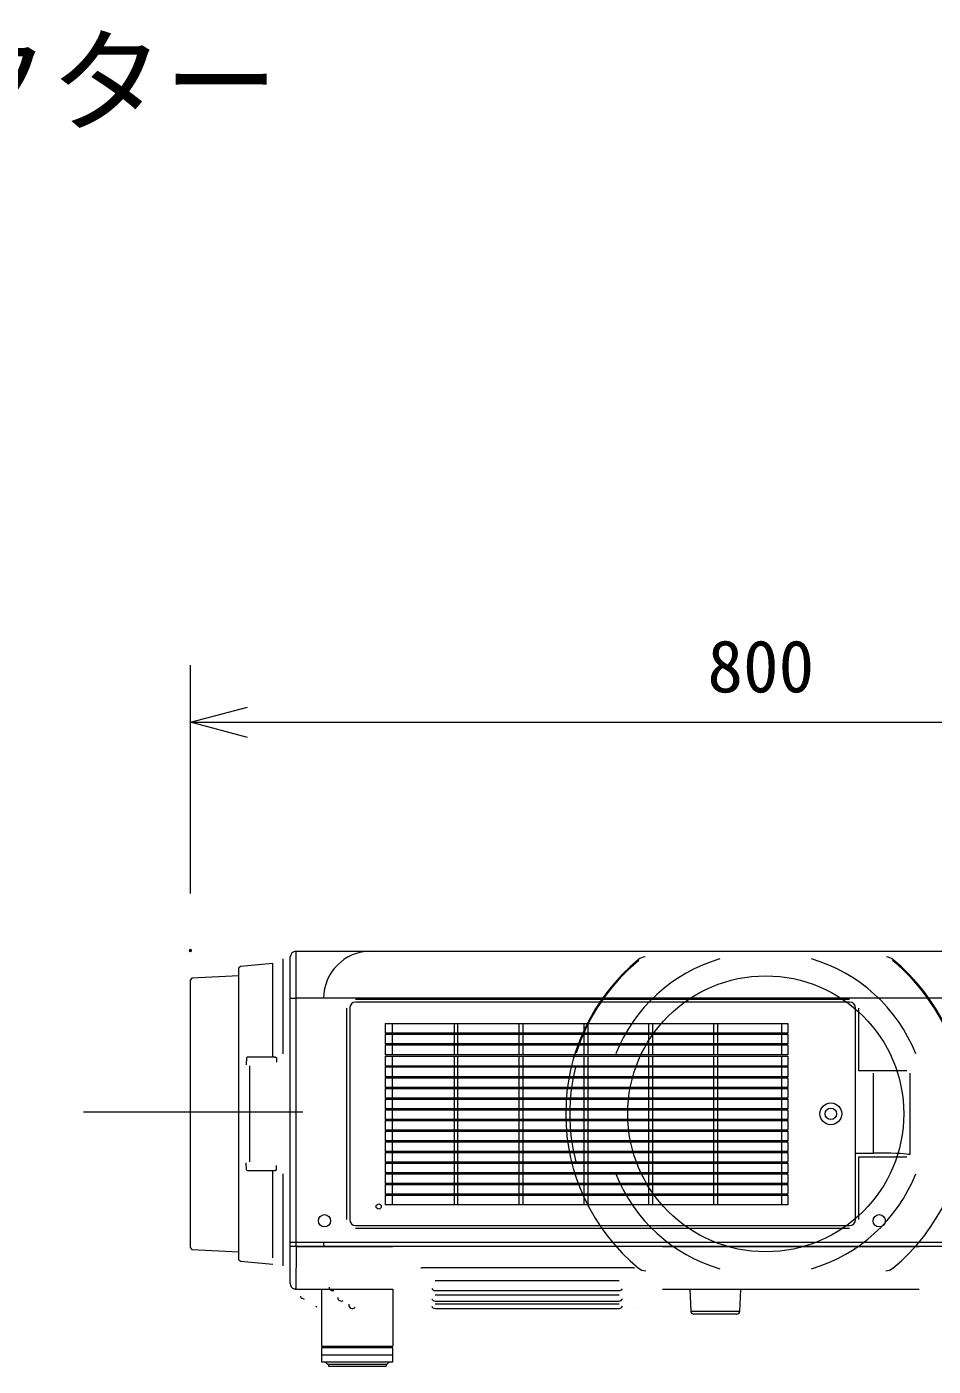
# Model space of a CAD drawing. Units: millimetres, scale not verified. Extents: x -63 to 62, y -57 to 57.
# Drawn here: x 3.67 to 35.45, y 9.78 to 56.75 of the extents above; entities that cross this region are included whole.
import ezdxf
from ezdxf.enums import TextEntityAlignment as Align

# ---------------------------------------------------------------- set-up
doc = ezdxf.new("R2010")
doc.units = ezdxf.units.MM
doc.header["$LTSCALE"] = 0.125
doc.header["$PDMODE"] = 32
doc.header["$PDSIZE"] = 0.0625
doc.linetypes.add('USER1', pattern=[13, 10, -1, 1, -1])
for name, color, linetype, lineweight in [('0-0_0', 7, 'Continuous', 18), ('0-4_GAIKEI', 7, 'Continuous', 18), ('0-5_SUNPO', 7, 'Continuous', 18), ('0-7_KIJUN', 7, 'USER1', 18)]:
    doc.layers.add(name, color=color, linetype=linetype, lineweight=lineweight)
doc.layers.add('0-1_DEFPOINTS', color=7, linetype='Continuous')
doc.layers.add('0-3_MOJI1', color=7, linetype='Continuous')
doc.styles.add('ＭＳ ゴシック', font='')
doc.styles.get('ＭＳ ゴシック').set_extended_font_data('MS Gothic')

# ---------------------------------------------------------------- blocks, each defined once
blk = doc.blocks.new('_OPEN30')
at = {"layer": '0-0_0'}
blk.add_line((0, 0), (-1, 0), dxfattribs=at)
blk.add_lwpolyline([(-1, 0.26795), (0, 0), (-1, -0.26795)], dxfattribs=at)
blk = doc.blocks.new('D6')
at = {"layer": '0-1_DEFPOINTS'}
for p in [(46.1624, 27.8925), (6.1624, 19.8925), (46.1624, 19.8925)]:
    blk.add_point(p, dxfattribs=at)
at = {"layer": '0-5_SUNPO'}
for p, q in [((6.1624, 21.8925), (6.1624, 29.8925)), ((46.1624, 21.8925), (46.1624, 29.8925)), ((8.1624, 27.8925), (44.1624, 27.8925))]:
    blk.add_line(p, q, dxfattribs=at)
at = {"layer": '0-5_SUNPO', "xscale": 2, "yscale": 2, "rotation": 180}
blk.add_blockref('_OPEN30', (6.1624, 27.8925), dxfattribs=at)
at = {"layer": '0-5_SUNPO', "xscale": 2, "yscale": 2}
blk.add_blockref('_OPEN30', (46.1624, 27.8925), dxfattribs=at)
at = {"layer": '0-5_SUNPO', "style": 'ＭＳ ゴシック'}
blk.add_text('800', height=1.833, dxfattribs=at).set_placement((24.2874, 28.3925), align=Align.BOTTOM_LEFT)

msp = doc.modelspace()

# ---------------------------------------------------------------- linework, layer by layer
at = {"layer": '0-4_GAIKEI', "color": 1}
for p, q in [((12.6571, 20.7392), (12.6571, 24.0668)), ((12.9071, 22.6831), (12.9071, 24.1331)), ((13.1071, 24.3331), (13.1071, 22.6831)), ((12.292, 20.6466), (12.292, 23.9007)), ((12.9071, 14.1331), (12.9071, 22.6831)), ((12.9071, 22.6831), (13.1071, 22.6831)), ((13.1071, 22.6831), (13.1071, 14.1331)), ((49.2071, 22.6831), (13.1071, 22.6831)), ((15.1971, 22.6511), (32.5171, 22.6511)), ((32.5171, 22.5476), (15.1971, 22.5476)), ((14.8866, 14.9256), (14.8866, 22.3406)), ((14.9926, 22.3431), (14.9926, 14.9231)), ((32.7216, 14.9231), (32.7216, 22.3431)), ((32.8277, 22.3406), (32.8277, 20.1543)), ((11.3682, 20.5941), (11.3554, 20.3504)), ((11.4071, 20.6331), (11.3682, 20.5941)), ((11.4071, 20.6331), (11.5571, 20.6331)), ((11.4723, 20.3197), (11.4723, 16.9468)), ((11.5571, 20.6331), (12.2321, 20.6331)), ((12.2321, 20.6331), (12.3821, 20.6331)), ((12.3821, 20.6331), (12.4211, 20.5941)), ((12.4211, 20.5941), (12.4287, 20.4483)), ((32.8277, 20.1543), (34.5204, 20.1543)), ((33.3571, 20.007), (33.3571, 20.0569)), ((33.3571, 17.2591), (33.3571, 20.007)), ((34.622, 20.0554), (34.622, 17.2108)), ((11.3682, 16.672), (11.3554, 16.9157)), ((32.7216, 17.2591), (33.3571, 17.2591)), ((34.622, 17.2108), (34.5734, 17.2108)), ((11.3682, 16.672), (11.4071, 16.6331)), ((11.5571, 16.6331), (11.4071, 16.6331)), ((12.2321, 16.6331), (11.5571, 16.6331)), ((12.3821, 16.6331), (12.2321, 16.6331)), ((12.292, 13.5815), (12.292, 16.6196)), ((12.4211, 16.672), (12.3821, 16.6331)), ((12.4211, 16.672), (12.4287, 16.8179)), ((12.6571, 13.2983), (12.6571, 16.5269)), ((15.1971, 14.7186), (32.5171, 14.7186)), ((32.5171, 14.615), (15.1971, 14.615)), ((12.9071, 13.1474), (12.9071, 14.1331)), ((13.1071, 14.1331), (49.2071, 14.1331)), ((49.2071, 13.9831), (12.9071, 13.9831)), ((13.1102, 13.9831), (13.0973, 12.4831)), ((13.1102, 13.9831), (16.5071, 13.9831)), ((24.9571, 13.9831), (17.5071, 13.9831)), ((25.9571, 13.9831), (34.9571, 13.9831)), ((17.5342, 13.2393), (24.9347, 13.2393)), ((24.4321, 12.7742), (17.9821, 12.7742)), ((13.0973, 12.4831), (16.5071, 12.4831)), ((13.2844, 12.168), (13.2782, 12.238)), ((17.9821, 12.434), (24.4321, 12.434)), ((24.4321, 12.2786), (17.9821, 12.2786)), ((26.9113, 12.4831), (26.9522, 11.7028)), ((28.6571, 12.4781), (28.6571, 12.4831)), ((28.7071, 12.4781), (28.6571, 12.4781)), ((28.6621, 11.7028), (28.7027, 12.4781)), ((28.7071, 12.4781), (28.7071, 12.4831)), ((34.1071, 12.4781), (28.7071, 12.4781)), ((34.1071, 12.4781), (34.1071, 12.4831)), ((34.1571, 12.4781), (34.1071, 12.4781)), ((34.1571, 12.4781), (34.1571, 12.4831)), ((13.2844, 12.168), (13.3471, 12.1735)), ((17.9821, 12.069), (24.4321, 12.069)), ((24.4321, 11.9541), (17.9821, 11.9541)), ((17.9821, 11.808), (24.4321, 11.808)), ((24.9894, 11.8275), (24.9895, 11.8275)), ((28.6621, 11.7028), (26.9522, 11.7028)), ((28.5622, 11.6081), (27.052, 11.6081)), ((14.0071, 10.4831), (16.5071, 10.4831)), ((16.5071, 10.4331), (14.0071, 10.4331)), ((14.2071, 10.4831), (14.2071, 10.4331)), ((15.2571, 10.4831), (15.2571, 10.4331)), ((16.3071, 10.4331), (16.3071, 10.4831)), ((14.0071, 10.1831), (16.5071, 10.1831)), ((14.1321, 9.9331), (14.2071, 9.8581)), ((16.3071, 9.8581), (16.3821, 9.9331)), ((14.2071, 9.8581), (16.3071, 9.8581)), ((14.2446, 9.8581), (14.2446, 9.7831)), ((14.2446, 9.7831), (16.2696, 9.7831)), ((16.2696, 9.8581), (16.2696, 9.7831))]:
    msp.add_line(p, q, dxfattribs=at)
at = {"layer": '0-4_GAIKEI'}
for p, q in [((13.1071, 24.3331), (49.2071, 24.3331)), ((11.1569, 23.8014), (11.1071, 23.747)), ((11.1071, 13.5191), (11.1071, 23.7471)), ((12.292, 23.9007), (11.1569, 23.8014)), ((9.4545, 23.3856), (9.4071, 23.3356)), ((9.4071, 13.9305), (9.4071, 23.3356)), ((11.1071, 23.4722), (9.4545, 23.3856)), ((16.2334, 21.8007), (16.2334, 21.4576)), ((16.2334, 21.8007), (30.3559, 21.8007)), ((16.4821, 21.8007), (16.4821, 21.4576)), ((18.6572, 21.8007), (18.6572, 21.4576)), ((18.7839, 21.4576), (18.7839, 21.8007)), ((20.9321, 21.4576), (20.9321, 21.8007)), ((21.0588, 21.8007), (21.0588, 21.4576)), ((23.207, 21.4576), (23.207, 21.8007)), ((23.3337, 21.8007), (23.3337, 21.4576)), ((25.4819, 21.4576), (25.4819, 21.8007)), ((25.6086, 21.8007), (25.6086, 21.4576)), ((27.7568, 21.4576), (27.7568, 21.8007)), ((27.8835, 21.8007), (27.8835, 21.4576)), ((30.1309, 21.8007), (30.1309, 21.4576)), ((16.2334, 21.4257), (30.3559, 21.4257)), ((16.2334, 21.4257), (16.2334, 21.0826)), ((16.4821, 21.4257), (16.4821, 21.0826)), ((18.6572, 21.4257), (18.6572, 21.0826)), ((18.7839, 21.0826), (18.7839, 21.4257)), ((20.9321, 21.0826), (20.9321, 21.4257)), ((21.0588, 21.4257), (21.0588, 21.0826)), ((23.207, 21.0826), (23.207, 21.4257)), ((23.3337, 21.4257), (23.3337, 21.0826)), ((25.4819, 21.0826), (25.4819, 21.4257)), ((25.6086, 21.4257), (25.6086, 21.0826)), ((27.7568, 21.0826), (27.7568, 21.4257)), ((27.8835, 21.4257), (27.8835, 21.0826)), ((30.1309, 21.4257), (30.1309, 21.0826)), ((30.3559, 21.4257), (30.3559, 21.0826)), ((30.3559, 21.0826), (16.2334, 21.0826)), ((16.2334, 21.0507), (30.3559, 21.0507)), ((16.2334, 21.0507), (16.2334, 20.7076)), ((30.3559, 20.7076), (16.2334, 20.7076)), ((16.4821, 21.0507), (16.4821, 20.7076)), ((18.6572, 21.0507), (18.6572, 20.7076)), ((18.7839, 20.7076), (18.7839, 21.0507)), ((20.9321, 20.7076), (20.9321, 21.0507)), ((21.0588, 21.0507), (21.0588, 20.7076)), ((23.207, 20.7076), (23.207, 21.0507)), ((23.3337, 21.0507), (23.3337, 20.7076)), ((25.4819, 20.7076), (25.4819, 21.0507)), ((25.6086, 21.0507), (25.6086, 20.7076)), ((27.7568, 20.7076), (27.7568, 21.0507)), ((27.8835, 21.0507), (27.8835, 20.7076)), ((30.1309, 21.0507), (30.1309, 20.7076)), ((30.3559, 21.0507), (30.3559, 20.7076)), ((16.2334, 20.6507), (30.3559, 20.6507)), ((16.2334, 20.6507), (16.2334, 20.3076)), ((30.3559, 20.3076), (16.2334, 20.3076)), ((16.2334, 20.2757), (16.2334, 19.9326)), ((16.2334, 20.2757), (30.3559, 20.2757)), ((16.4821, 20.6507), (16.4821, 20.3076)), ((16.4821, 20.2757), (16.4821, 19.9326)), ((18.6572, 20.6507), (18.6572, 20.3076)), ((18.6572, 20.2757), (18.6572, 19.9326)), ((18.7839, 20.3076), (18.7839, 20.6507)), ((18.7839, 19.9326), (18.7839, 20.2757)), ((20.9321, 20.3076), (20.9321, 20.6507)), ((20.9321, 19.9326), (20.9321, 20.2757)), ((21.0588, 20.6507), (21.0588, 20.3076)), ((21.0588, 20.2757), (21.0588, 19.9326)), ((23.207, 20.3076), (23.207, 20.6507)), ((23.207, 19.9326), (23.207, 20.2757)), ((23.3337, 20.6507), (23.3337, 20.3076)), ((23.3337, 20.2757), (23.3337, 19.9326)), ((25.4819, 20.3076), (25.4819, 20.6507)), ((25.4819, 19.9326), (25.4819, 20.2757)), ((25.6086, 20.6507), (25.6086, 20.3076)), ((25.6086, 20.2757), (25.6086, 19.9326)), ((27.7568, 20.3076), (27.7568, 20.6507)), ((27.7568, 19.9326), (27.7568, 20.2757)), ((27.8835, 20.6507), (27.8835, 20.3076)), ((27.8835, 20.2757), (27.8835, 19.9326)), ((30.1309, 20.6507), (30.1309, 20.3076)), ((30.1309, 20.2757), (30.1309, 19.9326)), ((30.3559, 20.6507), (30.3559, 20.3076)), ((16.2334, 19.9007), (16.2334, 19.5576)), ((16.2334, 19.9007), (30.3559, 19.9007)), ((16.4821, 19.9007), (16.4821, 19.5576)), ((18.6572, 19.9007), (18.6572, 19.5576)), ((18.7839, 19.5576), (18.7839, 19.9007)), ((20.9321, 19.5576), (20.9321, 19.9007)), ((21.0588, 19.9007), (21.0588, 19.5576)), ((23.207, 19.5576), (23.207, 19.9007)), ((23.3337, 19.9007), (23.3337, 19.5576)), ((25.4819, 19.5576), (25.4819, 19.9007)), ((25.6086, 19.9007), (25.6086, 19.5576)), ((27.7568, 19.5576), (27.7568, 19.9007)), ((27.8835, 19.9007), (27.8835, 19.5576)), ((30.1309, 19.9007), (30.1309, 19.5576)), ((16.2334, 19.5257), (30.3559, 19.5257)), ((16.2334, 19.5257), (16.2334, 19.1826)), ((16.4821, 19.5257), (16.4821, 19.1826)), ((18.6572, 19.5257), (18.6572, 19.1826)), ((18.7839, 19.1826), (18.7839, 19.5257)), ((20.9321, 19.1826), (20.9321, 19.5257)), ((21.0588, 19.5257), (21.0588, 19.1826)), ((23.207, 19.1826), (23.207, 19.5257)), ((23.3337, 19.5257), (23.3337, 19.1826)), ((25.4819, 19.1826), (25.4819, 19.5257)), ((25.6086, 19.5257), (25.6086, 19.1826)), ((27.7568, 19.1826), (27.7568, 19.5257)), ((27.8835, 19.5257), (27.8835, 19.1826)), ((30.1309, 19.5257), (30.1309, 19.1826)), ((30.3559, 19.5257), (30.3559, 19.1826)), ((30.3559, 19.1826), (16.2334, 19.1826)), ((16.2334, 19.1507), (30.3559, 19.1507)), ((16.2334, 19.1507), (16.2334, 18.8076)), ((30.3559, 18.8076), (16.2334, 18.8076)), ((16.4821, 19.1507), (16.4821, 18.8076)), ((18.6572, 19.1507), (18.6572, 18.8076)), ((18.7839, 18.8076), (18.7839, 19.1507)), ((20.9321, 18.8076), (20.9321, 19.1507)), ((21.0588, 19.1507), (21.0588, 18.8076)), ((23.207, 18.8076), (23.207, 19.1507)), ((23.3337, 19.1507), (23.3337, 18.8076)), ((25.4819, 18.8076), (25.4819, 19.1507)), ((25.6086, 19.1507), (25.6086, 18.8076)), ((27.7568, 18.8076), (27.7568, 19.1507)), ((27.8835, 19.1507), (27.8835, 18.8076)), ((30.1309, 19.1507), (30.1309, 18.8076)), ((30.3559, 19.1507), (30.3559, 18.8076)), ((16.2334, 18.7757), (16.2334, 18.4326)), ((16.2334, 18.7757), (30.3559, 18.7757)), ((16.2334, 18.4026), (30.3559, 18.4026)), ((16.2334, 18.4026), (16.2334, 18.0595)), ((16.4821, 18.7757), (16.4821, 18.4326)), ((16.4821, 18.4026), (16.4821, 18.0595)), ((18.6572, 18.7757), (18.6572, 18.4326)), ((18.6572, 18.4026), (18.6572, 18.0595)), ((18.7839, 18.4326), (18.7839, 18.7757)), ((18.7839, 18.0595), (18.7839, 18.4026)), ((20.9321, 18.4326), (20.9321, 18.7757)), ((20.9321, 18.0595), (20.9321, 18.4026)), ((21.0588, 18.7757), (21.0588, 18.4326)), ((21.0588, 18.4026), (21.0588, 18.0595)), ((23.207, 18.4326), (23.207, 18.7757)), ((23.207, 18.0595), (23.207, 18.4026)), ((23.3337, 18.7757), (23.3337, 18.4326)), ((23.3337, 18.4026), (23.3337, 18.0595)), ((25.4819, 18.4326), (25.4819, 18.7757)), ((25.4819, 18.0595), (25.4819, 18.4026)), ((25.6086, 18.7757), (25.6086, 18.4326)), ((25.6086, 18.4026), (25.6086, 18.0595)), ((27.7568, 18.4326), (27.7568, 18.7757)), ((27.7568, 18.0595), (27.7568, 18.4026)), ((27.8835, 18.7757), (27.8835, 18.4326)), ((27.8835, 18.4026), (27.8835, 18.0595)), ((30.1309, 18.7757), (30.1309, 18.4326)), ((30.1309, 18.4026), (30.1309, 18.0595)), ((30.3559, 18.4026), (30.3559, 18.0595)), ((30.3559, 18.0595), (16.2334, 18.0595)), ((16.2334, 18.0276), (16.2334, 17.6845)), ((16.2334, 18.0276), (30.3559, 18.0276)), ((16.4821, 18.0276), (16.4821, 17.6845)), ((18.6572, 18.0276), (18.6572, 17.6845)), ((18.7839, 17.6845), (18.7839, 18.0276)), ((20.9321, 17.6845), (20.9321, 18.0276)), ((21.0588, 18.0276), (21.0588, 17.6845)), ((23.207, 17.6845), (23.207, 18.0276)), ((23.3337, 18.0276), (23.3337, 17.6845)), ((25.4819, 17.6845), (25.4819, 18.0276)), ((25.6086, 18.0276), (25.6086, 17.6845)), ((27.7568, 17.6845), (27.7568, 18.0276)), ((27.8835, 18.0276), (27.8835, 17.6845)), ((30.1309, 18.0276), (30.1309, 17.6845)), ((16.2334, 17.6526), (16.2334, 17.3095)), ((16.2334, 17.6526), (30.3559, 17.6526)), ((16.4821, 17.6526), (16.4821, 17.3095)), ((18.6572, 17.6526), (18.6572, 17.3095)), ((18.7839, 17.3095), (18.7839, 17.6526)), ((20.9321, 17.3095), (20.9321, 17.6526)), ((21.0588, 17.6526), (21.0588, 17.3095)), ((23.207, 17.3095), (23.207, 17.6526)), ((23.3337, 17.6526), (23.3337, 17.3095)), ((25.4819, 17.3095), (25.4819, 17.6526)), ((25.6086, 17.6526), (25.6086, 17.3095)), ((27.7568, 17.3095), (27.7568, 17.6526)), ((27.8835, 17.6526), (27.8835, 17.3095)), ((30.1309, 17.6526), (30.1309, 17.3095)), ((16.2334, 17.2776), (30.3559, 17.2776)), ((16.2334, 17.2776), (16.2334, 16.9345)), ((30.3559, 16.9345), (16.2334, 16.9345)), ((16.4821, 17.2776), (16.4821, 16.9345)), ((18.6572, 17.2776), (18.6572, 16.9345)), ((18.7839, 16.9345), (18.7839, 17.2776)), ((20.9321, 16.9345), (20.9321, 17.2776)), ((21.0588, 17.2776), (21.0588, 16.9345)), ((23.207, 16.9345), (23.207, 17.2776)), ((23.3337, 17.2776), (23.3337, 16.9345)), ((25.4819, 16.9345), (25.4819, 17.2776)), ((25.6086, 17.2776), (25.6086, 16.9345)), ((27.7568, 16.9345), (27.7568, 17.2776)), ((27.8835, 17.2776), (27.8835, 16.9345)), ((30.1309, 17.2776), (30.1309, 16.9345)), ((30.3559, 17.2776), (30.3559, 16.9345)), ((16.2334, 16.9045), (30.3559, 16.9045)), ((16.2334, 16.9045), (16.2334, 16.5615)), ((30.3559, 16.5615), (16.2334, 16.5615)), ((16.2334, 16.5295), (30.3559, 16.5295)), ((16.2334, 16.5295), (16.2334, 16.1865)), ((16.4821, 16.9045), (16.4821, 16.5615)), ((16.4821, 16.5295), (16.4821, 16.1865)), ((18.6572, 16.9045), (18.6572, 16.5615)), ((18.6572, 16.5295), (18.6572, 16.1865)), ((18.7839, 16.5615), (18.7839, 16.9045)), ((18.7839, 16.1865), (18.7839, 16.5295)), ((20.9321, 16.5615), (20.9321, 16.9045)), ((20.9321, 16.1865), (20.9321, 16.5295)), ((21.0588, 16.9045), (21.0588, 16.5615)), ((21.0588, 16.5295), (21.0588, 16.1865)), ((23.207, 16.5615), (23.207, 16.9045)), ((23.207, 16.1865), (23.207, 16.5295)), ((23.3337, 16.9045), (23.3337, 16.5615)), ((23.3337, 16.5295), (23.3337, 16.1865)), ((25.4819, 16.5615), (25.4819, 16.9045)), ((25.4819, 16.1865), (25.4819, 16.5295)), ((25.6086, 16.9045), (25.6086, 16.5615)), ((25.6086, 16.5295), (25.6086, 16.1865)), ((27.7568, 16.5615), (27.7568, 16.9045)), ((27.7568, 16.1865), (27.7568, 16.5295)), ((27.8835, 16.9045), (27.8835, 16.5615)), ((27.8835, 16.5295), (27.8835, 16.1865)), ((30.1309, 16.9045), (30.1309, 16.5615)), ((30.1309, 16.5295), (30.1309, 16.1865)), ((30.3559, 16.9045), (30.3559, 16.5615)), ((30.3559, 16.5295), (30.3559, 16.1865)), ((30.3559, 16.1865), (16.2334, 16.1865)), ((16.2334, 16.1545), (30.3559, 16.1545)), ((16.2334, 16.1545), (16.2334, 15.8115)), ((16.4821, 16.1545), (16.4821, 15.8115)), ((18.6572, 16.1545), (18.6572, 15.8115)), ((18.7839, 15.8115), (18.7839, 16.1545)), ((20.9321, 15.8115), (20.9321, 16.1545)), ((21.0588, 16.1545), (21.0588, 15.8115)), ((23.207, 15.8115), (23.207, 16.1545)), ((23.3337, 16.1545), (23.3337, 15.8115)), ((25.4819, 15.8115), (25.4819, 16.1545)), ((25.6086, 16.1545), (25.6086, 15.8115)), ((27.7568, 15.8115), (27.7568, 16.1545)), ((27.8835, 16.1545), (27.8835, 15.8115)), ((30.1309, 16.1545), (30.1309, 15.8115)), ((30.3559, 16.1545), (30.3559, 15.8115)), ((30.3559, 15.8115), (16.2334, 15.8115)), ((16.2334, 15.7795), (30.3559, 15.7795)), ((16.2334, 15.7795), (16.2334, 15.4365)), ((16.4821, 15.7795), (16.4821, 15.4365)), ((18.6572, 15.7795), (18.6572, 15.4365)), ((18.7839, 15.4365), (18.7839, 15.7795)), ((20.9321, 15.4365), (20.9321, 15.7795)), ((21.0588, 15.7795), (21.0588, 15.4365)), ((23.207, 15.4365), (23.207, 15.7795)), ((23.3337, 15.7795), (23.3337, 15.4365)), ((25.4819, 15.4365), (25.4819, 15.7795)), ((25.6086, 15.7795), (25.6086, 15.4365)), ((27.7568, 15.4365), (27.7568, 15.7795)), ((27.8835, 15.7795), (27.8835, 15.4365)), ((30.1309, 15.7795), (30.1309, 15.4365)), ((30.3559, 15.7795), (30.3559, 15.4365)), ((30.3559, 15.4365), (16.2334, 15.4365)), ((9.4071, 13.9305), (9.4545, 13.8806)), ((9.4545, 13.8806), (11.1071, 13.794)), ((11.1071, 13.5191), (11.1569, 13.4647)), ((11.1569, 13.4647), (12.292, 13.3654)), ((12.9071, 12.6831), (12.9071, 13.1474)), ((14.0071, 12.4831), (14.0071, 10.4831)), ((16.5071, 12.4831), (16.5071, 10.4831)), ((25.9571, 12.4831), (34.9571, 12.4831)), ((14.0071, 10.4331), (14.0071, 9.9331)), ((16.5071, 9.9331), (16.5071, 10.4331)), ((14.0071, 9.9331), (16.5071, 9.9331))]:
    msp.add_line(p, q, dxfattribs=at)
for points in [[(30.3559, 21.8007), (30.3559, 21.4576), (16.2334, 21.4576)], [(30.3559, 20.2757), (30.3559, 19.9326), (16.2334, 19.9326)], [(30.3559, 19.9007), (30.3559, 19.5576), (16.2334, 19.5576)], [(30.3559, 18.7757), (30.3559, 18.4326), (16.2334, 18.4326)], [(30.3559, 18.0276), (30.3559, 17.6845), (16.2334, 17.6845)], [(30.3559, 17.6526), (30.3559, 17.3095), (16.2334, 17.3095)]]:
    msp.add_lwpolyline(points, dxfattribs=at)
at = {"layer": '0-4_GAIKEI', "color": 1}
for points in [[(34.5204, 17.1118), (32.8277, 17.1118), (32.8277, 14.9256)], [(12.9071, 14.1331), (13.1071, 14.1331), (13.1071, 13.9831)]]:
    msp.add_lwpolyline(points, dxfattribs=at)
at = {"layer": '0-4_GAIKEI'}
msp.add_circle((29.5749, 18.6331), 4.8391, dxfattribs=at)
at = {"layer": '0-4_GAIKEI', "color": 1}
for centre, radius in [((31.8571, 18.6331), 0.3857), ((31.8571, 18.6331), 0.1972), ((14.1071, 14.8831), 0.215), ((16.0071, 15.3831), 0.0901), ((33.5571, 14.8831), 0.215)]:
    msp.add_circle(centre, radius, dxfattribs=at)
at = {"layer": '0-4_GAIKEI'}
for centre, radius, start, end in [((13.1071, 24.1331), 0.2, 90, 180), ((15.7249, 22.6831), 1.65, 90, 180), ((15.7249, 14.1331), 1.65, 180, 185.21591), ((13.1071, 12.6831), 0.2, 180, 249.5069)]:
    msp.add_arc(centre, radius, start, end, dxfattribs=at)
at = {"layer": '0-4_GAIKEI', "color": 1}
for centre, radius, start, end in [((29.5749, 18.6331), 7.0109, 129.50598, 230.49402), ((29.5749, 18.6331), 6.9781, 129.60084, 162.29061), ((29.5749, 18.6331), 5.6661, 106.46626, 158.1792), ((25.3699, 23.7331), 0.4009, 93.78145, 129.50598), ((29.5749, 18.6331), 5.6661, 21.8208, 73.53374), ((33.7799, 23.7331), 0.4009, 50.49402, 86.21855), ((29.5749, 18.6331), 6.9781, 17.70939, 50.39916), ((29.5749, 18.6331), 7.0109, 309.50598, 50.49402), ((15.1971, 22.3431), 0.2045, 90, 180), ((32.5171, 22.3431), 0.2045, 0, 90), ((29.5749, 18.6331), 6.8701, 165.78877, 194.20821), ((29.5749, 18.6331), 5.6661, 201.8208, 253.53374), ((29.5749, 18.6331), 5.6661, 286.46626, 338.1792), ((15.1971, 14.9231), 0.2045, 180, 270), ((32.5171, 14.9231), 0.2045, 270, 0), ((25.3699, 13.5331), 0.4009, 230.49402, 270), ((33.7799, 13.5331), 0.4009, 270, 309.50598), ((13.0424, 12.5098), 0.015, 249.5069, 359.5), ((13.0972, 12.4908), 0.025, 179.5, 215.07632), ((13.0973, 12.5081), 0.025, 179.5, 270), ((14.3935, 12.559), 0.125, 183, 289.74274), ((17.9821, 12.559), 0.125, 205.51614, 270), ((24.4321, 12.559), 0.125, 270, 334.50147), ((13.4089, 12.1789), 0.05, 202.30977, 257.39562), ((13.8327, 11.9171), 0.05, 219.99388, 273.34801), ((14.6943, 12.194), 0.125, 183, 304.26832), ((15.0887, 11.933), 0.125, 170.25475, 318.09303), ((17.9821, 11.933), 0.125, 200.22418, 270), ((17.9821, 12.194), 0.125, 200.70767, 270), ((24.4321, 12.194), 0.125, 270, 339.28961), ((24.4321, 11.933), 0.125, 270, 339.76102), ((27.052, 11.7081), 0.1, 183, 270), ((28.5622, 11.7081), 0.1, 270, 357)]:
    msp.add_arc(centre, radius, start, end, dxfattribs=at)
for centre, major_axis, ratio, start_param, end_param in [((33.3571, 17.1962), (-1.25, 0), 0.050311, 3.3744608, 4.712389), ((17.5342, 13.2523), (-0.1496, -0.011), 0.086921, 1.2099368, 1.5643803), ((24.9347, 13.2523), (0.1497, -0.0096), 0.086979, 4.7179621, 5.0151231)]:
    msp.add_ellipse(centre, major_axis=major_axis, ratio=ratio, start_param=start_param, end_param=end_param, dxfattribs=at)
at = {"layer": '0-7_KIJUN', "linetype": 'Continuous'}
msp.add_line((13.3491, 18.6964), (5.6532, 18.6964), dxfattribs=at)

# ---------------------------------------------------------------- block references
at = {"layer": '0-5_SUNPO'}
msp.add_blockref('D6', (3.2447, 4.4698), dxfattribs=at)

# ---------------------------------------------------------------- texts
at = {"layer": '0-3_MOJI1', "style": 'ＭＳ ゴシック'}
msp.add_text('ＤＬＰ方式プロジェクター', height=2.933, dxfattribs=at).set_placement((-35.5194, 52.4984), align=Align.BOTTOM_LEFT)

doc.saveas('drawing.dxf')
